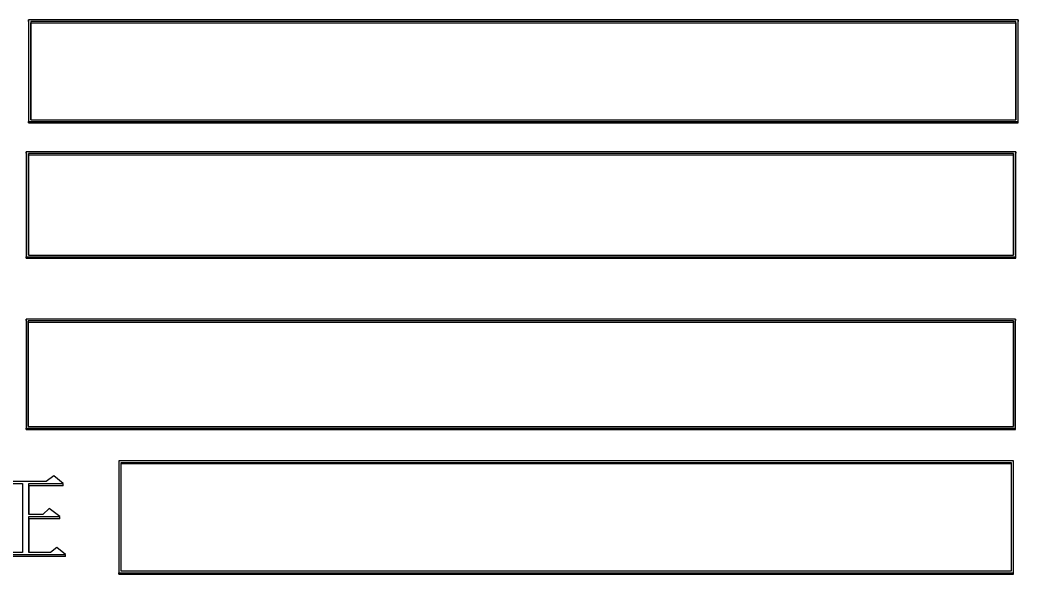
# Model space of a CAD drawing. Header units: millimetres. Extents: x 1953 to 4389, y 564 to 2287.
# Drawn here: x 2479.69 to 2502.01, y 2067.31 to 2079.69 of the extents above; entities that cross this region are included whole.
import ezdxf

# ---------------------------------------------------------------- set-up
doc = ezdxf.new("R2010")
doc.units = ezdxf.units.MM

msp = doc.modelspace()

# ---------------------------------------------------------------- linework, layer by layer
at = {"color": 7, "linetype": 'Continuous', "lineweight": 25}
for p, q in [((2502.014, 2079.689), (2479.881, 2079.689)), ((2479.881, 2079.658), (2479.881, 2079.689)), ((2502.014, 2079.689), (2502.014, 2079.658)), ((2501.964, 2079.653), (2479.931, 2079.653)), ((2479.931, 2079.653), (2479.931, 2079.622)), ((2479.931, 2079.622), (2501.964, 2079.622)), ((2501.964, 2079.622), (2501.964, 2079.653)), ((2502.014, 2077.39), (2502.014, 2079.658)), ((2479.881, 2077.704), (2479.881, 2077.391)), ((2479.931, 2077.456), (2501.964, 2077.456)), ((2479.881, 2077.42), (2502.014, 2077.42)), ((2479.881, 2077.391), (2479.881, 2077.42)), ((2479.881, 2077.391), (2502.014, 2077.39)), ((2502.014, 2077.39), (2502.014, 2077.42)), ((2501.964, 2076.743), (2479.831, 2076.743)), ((2479.831, 2076.714), (2479.831, 2076.743)), ((2479.831, 2076.714), (2479.831, 2074.366)), ((2501.914, 2076.706), (2479.881, 2076.706)), ((2479.881, 2076.677), (2479.881, 2076.706)), ((2479.881, 2076.677), (2501.914, 2076.677)), ((2501.914, 2076.706), (2501.914, 2076.677)), ((2501.964, 2076.743), (2501.964, 2076.714)), ((2501.964, 2074.975), (2501.964, 2076.714)), ((2501.964, 2074.366), (2501.964, 2074.787)), ((2479.831, 2074.394), (2501.964, 2074.394)), ((2479.831, 2074.366), (2479.831, 2074.394)), ((2479.831, 2074.366), (2501.964, 2074.366)), ((2479.881, 2074.431), (2501.914, 2074.431)), ((2501.964, 2074.366), (2501.964, 2074.394)), ((2501.959, 2073.003), (2479.826, 2073.003)), ((2479.826, 2072.976), (2479.826, 2073.003)), ((2479.826, 2072.976), (2479.826, 2070.539)), ((2501.959, 2073.003), (2501.959, 2072.976)), ((2501.959, 2070.539), (2501.959, 2072.976)), ((2501.909, 2072.965), (2479.876, 2072.965)), ((2479.876, 2072.938), (2479.876, 2072.965)), ((2479.876, 2072.938), (2501.909, 2072.938)), ((2501.909, 2072.965), (2501.909, 2072.938)), ((2479.826, 2070.564), (2501.959, 2070.564)), ((2479.826, 2070.539), (2479.826, 2070.564)), ((2479.826, 2070.539), (2501.959, 2070.539)), ((2479.876, 2070.603), (2501.909, 2070.603)), ((2501.959, 2070.539), (2501.959, 2070.564)), ((2501.909, 2069.839), (2481.899, 2069.838)), ((2481.899, 2069.838), (2481.899, 2069.814)), ((2481.899, 2069.814), (2481.899, 2067.309)), ((2481.955, 2069.799), (2501.859, 2069.799)), ((2481.955, 2069.799), (2481.955, 2069.775)), ((2481.955, 2069.775), (2501.859, 2069.775)), ((2501.859, 2069.799), (2501.859, 2069.775)), ((2501.909, 2069.814), (2501.909, 2069.839)), ((2501.909, 2067.309), (2501.909, 2069.814)), ((2480.449, 2069.502), (2480.276, 2069.373)), ((2480.655, 2069.331), (2480.449, 2069.502)), ((2480.276, 2069.373), (2478.989, 2069.373)), ((2479.292, 2069.331), (2479.746, 2069.331)), ((2479.746, 2069.331), (2479.746, 2067.788)), ((2479.887, 2069.331), (2480.655, 2069.331)), ((2479.887, 2068.635), (2479.887, 2069.331)), ((2479.887, 2069.282), (2479.887, 2069.331)), ((2479.887, 2069.282), (2479.887, 2068.635)), ((2480.655, 2069.282), (2479.887, 2069.282)), ((2480.341, 2068.773), (2480.2, 2068.635)), ((2480.579, 2068.592), (2480.341, 2068.773)), ((2480.2, 2068.635), (2479.887, 2068.635)), ((2479.887, 2068.592), (2480.579, 2068.592)), ((2479.887, 2067.788), (2479.887, 2068.592)), ((2479.887, 2068.544), (2479.887, 2068.592)), ((2479.887, 2068.544), (2479.887, 2067.788)), ((2480.579, 2068.544), (2479.887, 2068.544)), ((2480.514, 2067.9), (2480.373, 2067.788)), ((2480.709, 2067.744), (2480.514, 2067.9)), ((2479.119, 2067.744), (2480.709, 2067.744)), ((2480.709, 2067.698), (2479.119, 2067.698)), ((2479.746, 2067.788), (2479.346, 2067.788)), ((2480.373, 2067.788), (2479.887, 2067.788)), ((2480.709, 2067.698), (2480.709, 2067.744)), ((2481.899, 2067.332), (2501.909, 2067.332)), ((2481.899, 2067.309), (2481.899, 2067.332)), ((2481.899, 2067.309), (2501.909, 2067.309)), ((2501.859, 2067.372), (2481.955, 2067.372)), ((2501.909, 2067.309), (2501.909, 2067.332))]:
    msp.add_line(p, q, dxfattribs=at)
at = {"color": 7, "linetype": 'Continuous', "lineweight": 25, "flags": 128}
for points in [[(2480.655, 2069.282), (2480.655, 2069.306), (2480.655, 2069.331)], [(2480.579, 2068.544), (2480.579, 2068.568), (2480.579, 2068.592)]]:
    msp.add_lwpolyline(points, dxfattribs=at)
at = {"color": 7, "linetype": 'Continuous', "lineweight": 25}
for points, knots in [([(2479.881, 2079.689), (2479.881, 2079.464), (2479.881, 2079.016), (2479.881, 2078.26), (2479.881, 2077.725), (2479.881, 2077.42)], [0, 0, 0, 0, 0.300081, 0.600162, 1, 1, 1, 1]), ([(2502.014, 2077.42), (2502.014, 2077.649), (2502.014, 2078.108), (2502.014, 2078.866), (2502.014, 2079.389), (2502.014, 2079.689)], [0, 0, 0, 0, 0.300082, 0.600163, 1, 1, 1, 1]), ([(2479.931, 2079.653), (2479.931, 2079.429), (2479.931, 2078.98), (2479.931, 2078.248), (2479.931, 2077.738), (2479.931, 2077.456)], [0, 0, 0, 0, 0.309921, 0.619841, 1, 1, 1, 1]), ([(2479.931, 2077.456), (2479.931, 2077.631), (2479.931, 2077.992), (2479.931, 2078.716), (2479.931, 2079.26), (2479.931, 2079.622)], [0, 0, 0, 0, 0.239926, 0.493342, 1, 1, 1, 1]), ([(2501.964, 2077.456), (2501.964, 2077.686), (2501.964, 2078.145), (2501.964, 2078.878), (2501.964, 2079.378), (2501.964, 2079.653)], [0, 0, 0, 0, 0.309921, 0.619843, 1, 1, 1, 1]), ([(2501.964, 2079.622), (2501.964, 2079.441), (2501.964, 2079.079), (2501.964, 2078.36), (2501.964, 2077.816), (2501.964, 2077.456)], [0, 0, 0, 0, 0.253427, 0.506855, 1, 1, 1, 1]), ([(2479.831, 2076.743), (2479.831, 2076.51), (2479.831, 2076.045), (2479.831, 2075.263), (2479.831, 2074.71), (2479.831, 2074.394)], [0, 0, 0, 0, 0.300081, 0.600162, 1, 1, 1, 1]), ([(2479.881, 2076.706), (2479.881, 2076.473), (2479.881, 2076.008), (2479.881, 2075.25), (2479.881, 2074.722), (2479.881, 2074.431)], [0, 0, 0, 0, 0.309921, 0.619841, 1, 1, 1, 1]), ([(2479.881, 2074.431), (2479.881, 2074.614), (2479.881, 2074.987), (2479.881, 2075.738), (2479.881, 2076.301), (2479.881, 2076.677)], [0, 0, 0, 0, 0.240925, 0.494007, 1, 1, 1, 1]), ([(2501.914, 2074.431), (2501.914, 2074.669), (2501.914, 2075.143), (2501.914, 2075.902), (2501.914, 2076.42), (2501.914, 2076.706)], [0, 0, 0, 0, 0.309921, 0.619843, 1, 1, 1, 1]), ([(2501.914, 2076.677), (2501.914, 2076.489), (2501.914, 2076.114), (2501.914, 2075.368), (2501.914, 2074.804), (2501.914, 2074.431)], [0, 0, 0, 0, 0.253092, 0.506185, 1, 1, 1, 1]), ([(2501.964, 2074.394), (2501.964, 2074.631), (2501.964, 2075.106), (2501.964, 2075.89), (2501.964, 2076.433), (2501.964, 2076.743)], [0, 0, 0, 0, 0.300082, 0.600163, 1, 1, 1, 1]), ([(2479.826, 2073.003), (2479.826, 2072.761), (2479.826, 2072.278), (2479.826, 2071.466), (2479.826, 2070.892), (2479.826, 2070.564)], [0, 0, 0, 0, 0.300081, 0.600162, 1, 1, 1, 1]), ([(2501.959, 2070.564), (2501.959, 2070.81), (2501.959, 2071.302), (2501.959, 2072.117), (2501.959, 2072.681), (2501.959, 2073.003)], [0, 0, 0, 0, 0.3000817, 0.6001633, 1, 1, 1, 1]), ([(2479.876, 2072.965), (2479.876, 2072.723), (2479.876, 2072.239), (2479.876, 2071.452), (2479.876, 2070.905), (2479.876, 2070.603)], [0, 0, 0, 0, 0.309921, 0.619841, 1, 1, 1, 1]), ([(2479.876, 2070.603), (2479.876, 2070.793), (2479.876, 2071.182), (2479.876, 2071.962), (2479.876, 2072.548), (2479.876, 2072.938)], [0, 0, 0, 0, 0.242059, 0.494764, 1, 1, 1, 1]), ([(2501.909, 2070.603), (2501.909, 2070.849), (2501.909, 2071.341), (2501.909, 2072.129), (2501.909, 2072.668), (2501.909, 2072.965)], [0, 0, 0, 0, 0.309921, 0.619843, 1, 1, 1, 1]), ([(2501.909, 2072.938), (2501.909, 2072.743), (2501.909, 2072.353), (2501.909, 2071.577), (2501.909, 2070.991), (2501.909, 2070.603)], [0, 0, 0, 0, 0.252712, 0.505424, 1, 1, 1, 1]), ([(2481.899, 2069.838), (2481.899, 2069.59), (2481.899, 2069.092), (2481.899, 2068.258), (2481.899, 2067.668), (2481.899, 2067.332)], [0, 0, 0, 0, 0.300081, 0.600162, 1, 1, 1, 1]), ([(2481.955, 2067.372), (2481.955, 2067.624), (2481.955, 2068.13), (2481.955, 2068.94), (2481.955, 2069.494), (2481.955, 2069.799)], [0, 0, 0, 0, 0.3099205, 0.6198411, 1, 1, 1, 1]), ([(2481.955, 2067.372), (2481.955, 2067.568), (2481.955, 2067.968), (2481.955, 2068.771), (2481.955, 2069.373), (2481.955, 2069.775)], [0, 0, 0, 0, 0.242928, 0.495343, 1, 1, 1, 1]), ([(2501.859, 2069.799), (2501.859, 2069.55), (2501.859, 2069.053), (2501.859, 2068.244), (2501.859, 2067.682), (2501.859, 2067.372)], [0, 0, 0, 0, 0.309921, 0.619842, 1, 1, 1, 1]), ([(2501.859, 2069.775), (2501.859, 2069.574), (2501.859, 2069.173), (2501.859, 2068.374), (2501.859, 2067.771), (2501.859, 2067.372)], [0, 0, 0, 0, 0.252421, 0.504842, 1, 1, 1, 1]), ([(2501.909, 2067.332), (2501.909, 2067.584), (2501.909, 2068.09), (2501.909, 2068.927), (2501.909, 2069.507), (2501.909, 2069.839)], [0, 0, 0, 0, 0.300082, 0.600163, 1, 1, 1, 1])]:
    msp.add_open_spline(points, degree=3, knots=knots, dxfattribs=at)

doc.saveas('drawing.dxf')
